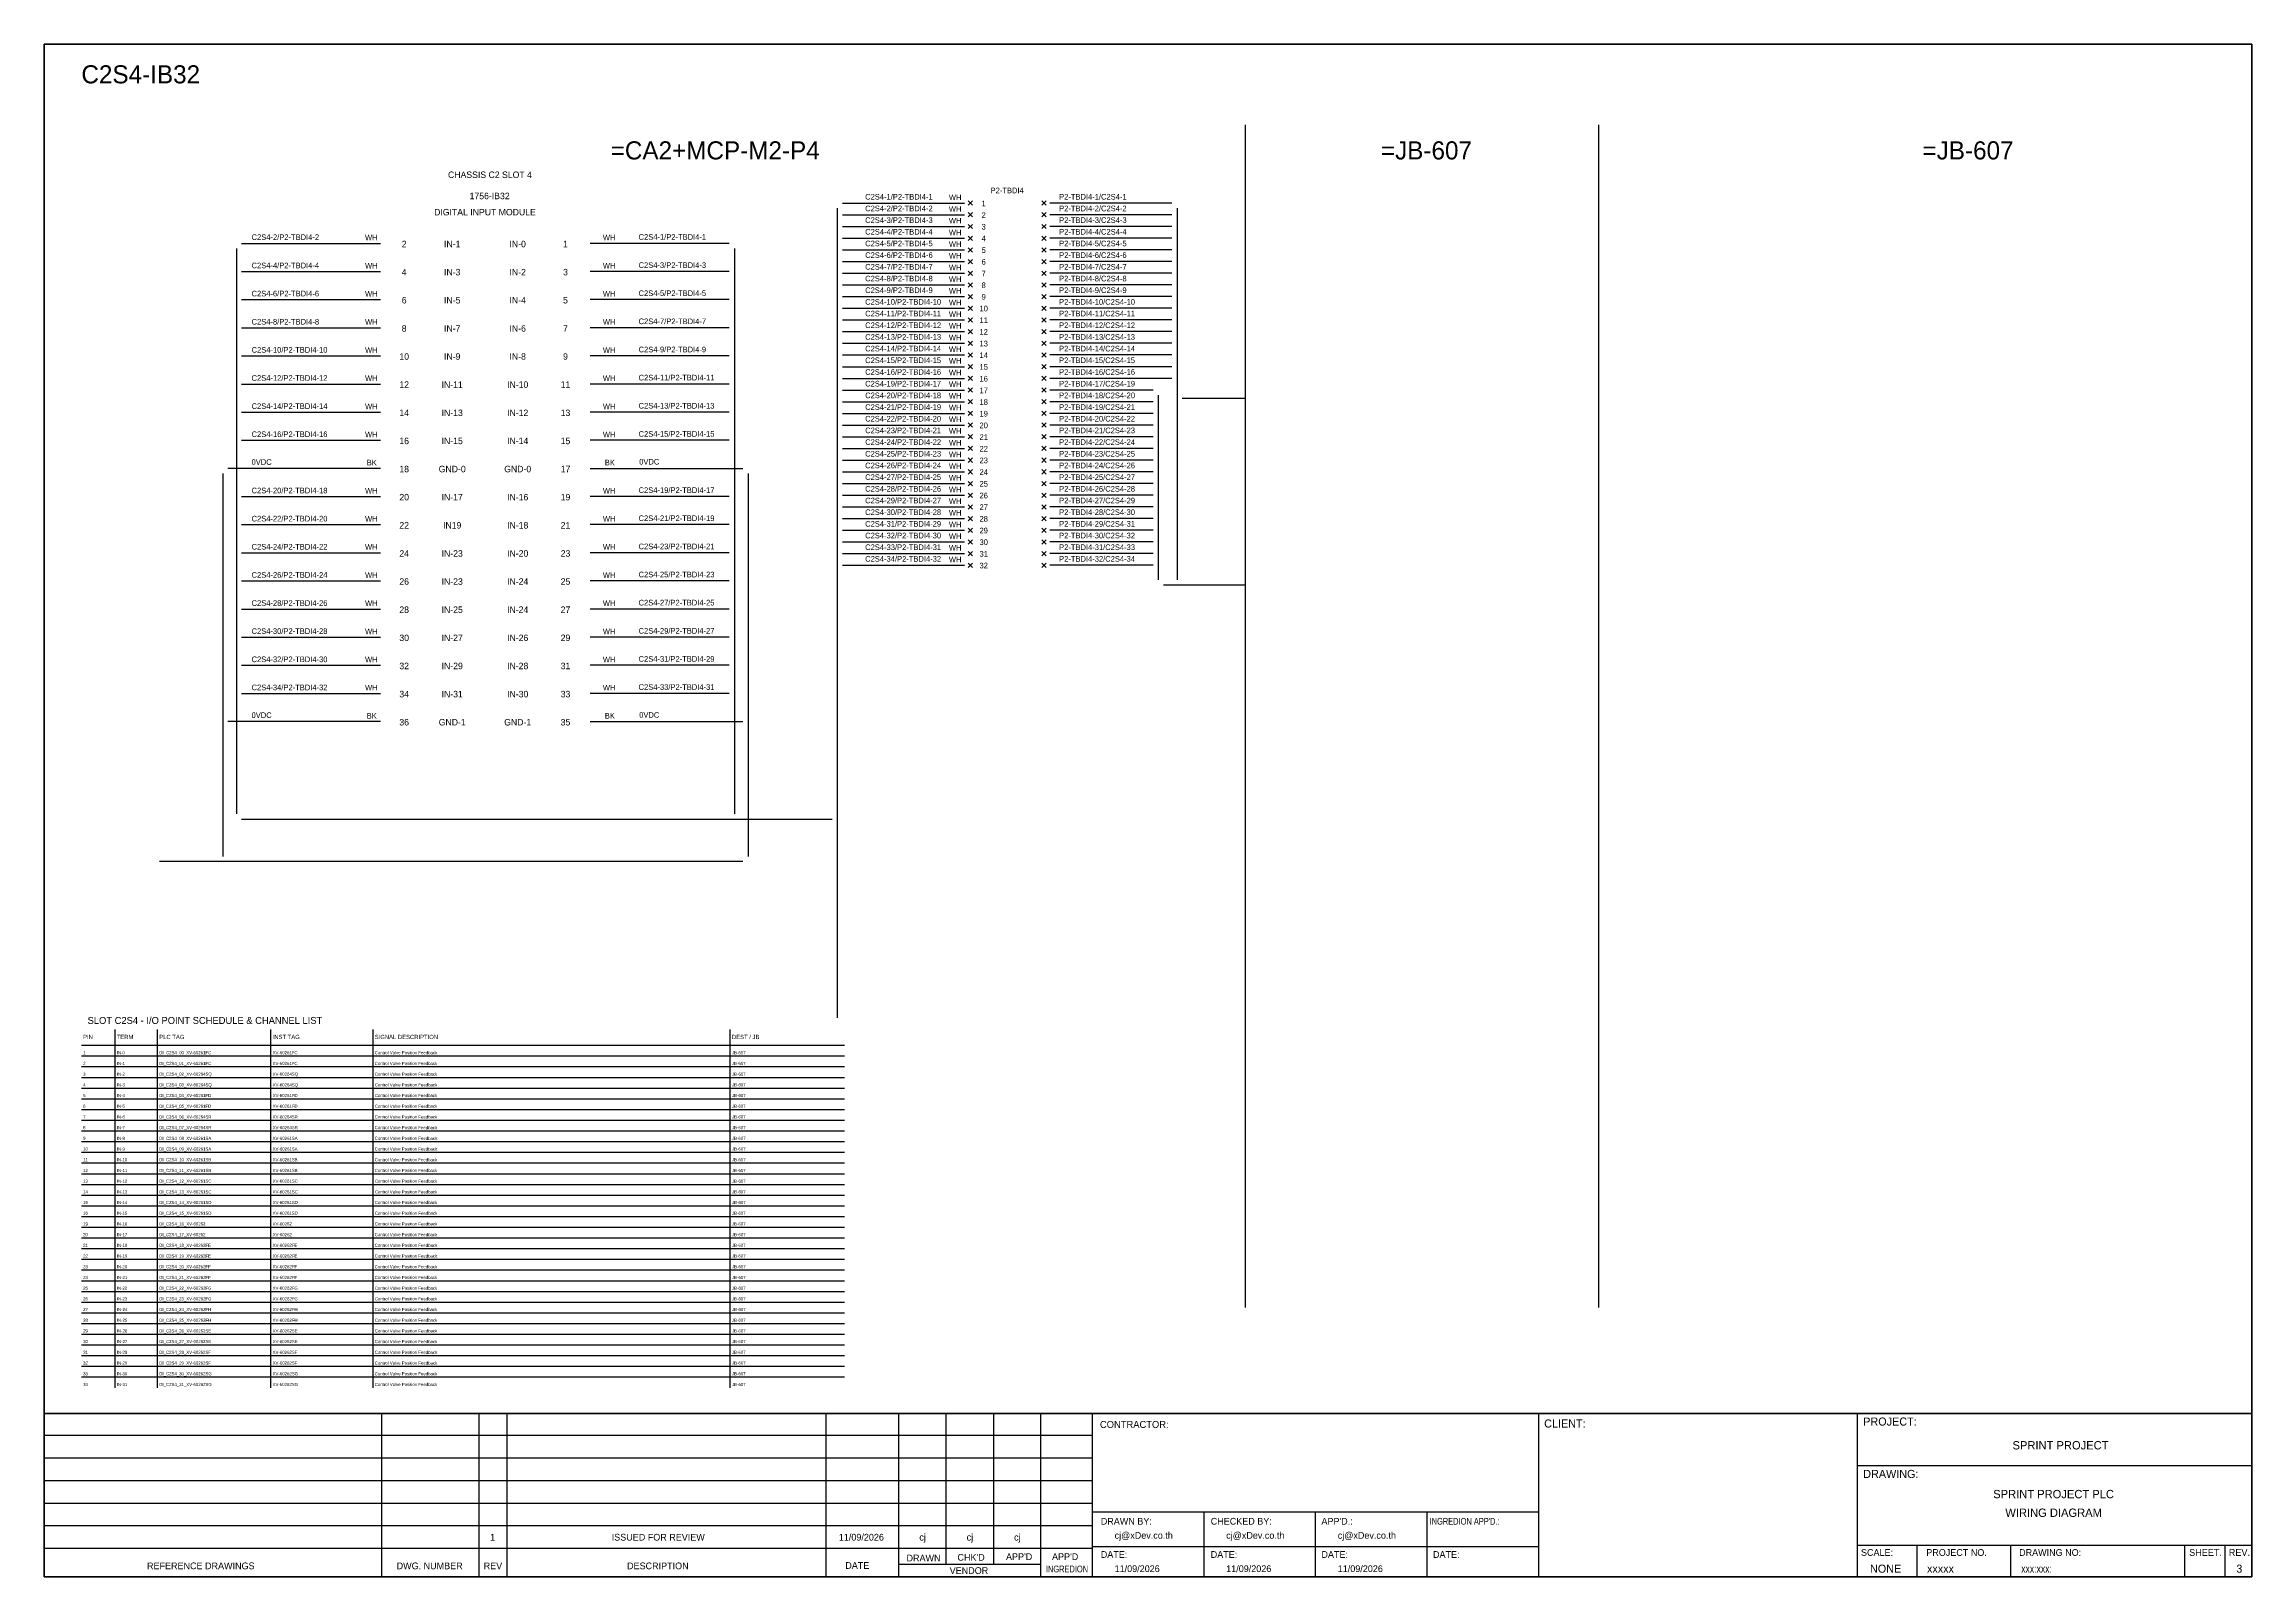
# Model space of a CAD drawing. Header units: metres. Extents: x 0 to 20667, y -39055 to 2704.
# Drawn here: x 0 to 3893, y -12017 to -9313 of the extents above; entities that cross this region are included whole.
import ezdxf
from ezdxf.enums import TextEntityAlignment as Align

# ---------------------------------------------------------------- set-up
doc = ezdxf.new("R2010")
doc.units = ezdxf.units.M

msp = doc.modelspace()

# ---------------------------------------------------------------- linework, layer by layer
at = {"color": 1, "ltscale": 25.4}
for p, q in [((1637.2, -9589.3), (1629.6, -9597)), ((1629.6, -9589.3), (1637.2, -9597)), ((1637.2, -9609.9), (1629.6, -9617.6)), ((1629.6, -9609.9), (1637.2, -9617.6)), ((1759.3, -9589.3), (1767, -9597)), ((1767, -9589.3), (1759.3, -9597)), ((1759.3, -9609.9), (1767, -9617.6)), ((1767, -9609.9), (1759.3, -9617.6)), ((1637.2, -9630.6), (1629.6, -9638.2)), ((1629.6, -9630.6), (1637.2, -9638.2)), ((1637.2, -9651.2), (1629.6, -9658.8)), ((1629.6, -9651.2), (1637.2, -9658.8)), ((1759.3, -9630.6), (1767, -9638.2)), ((1767, -9630.6), (1759.3, -9638.2)), ((1759.3, -9651.2), (1767, -9658.8)), ((1767, -9651.2), (1759.3, -9658.8)), ((1637.2, -9671.8), (1629.6, -9679.4)), ((1629.6, -9671.8), (1637.2, -9679.4)), ((1637.2, -9692.4), (1629.6, -9700.1)), ((1629.6, -9692.4), (1637.2, -9700.1)), ((1759.3, -9671.8), (1767, -9679.4)), ((1767, -9671.8), (1759.3, -9679.4)), ((1759.3, -9692.4), (1767, -9700.1)), ((1767, -9692.4), (1759.3, -9700.1)), ((1637.2, -9713), (1629.6, -9720.7)), ((1629.6, -9713), (1637.2, -9720.7)), ((1759.3, -9713), (1767, -9720.7)), ((1767, -9713), (1759.3, -9720.7)), ((1637.2, -9733.6), (1629.6, -9741.3)), ((1629.6, -9733.6), (1637.2, -9741.3)), ((1637.2, -9754.2), (1629.6, -9761.9)), ((1629.6, -9754.2), (1637.2, -9761.9)), ((1759.3, -9733.6), (1767, -9741.3)), ((1767, -9733.6), (1759.3, -9741.3)), ((1759.3, -9754.2), (1767, -9761.9)), ((1767, -9754.2), (1759.3, -9761.9)), ((1637.2, -9774.8), (1629.6, -9782.5)), ((1629.6, -9774.8), (1637.2, -9782.5)), ((1637.2, -9795.4), (1629.6, -9803.1)), ((1629.6, -9795.4), (1637.2, -9803.1)), ((1759.3, -9774.8), (1767, -9782.5)), ((1767, -9774.8), (1759.3, -9782.5)), ((1759.3, -9795.4), (1767, -9803.1)), ((1767, -9795.4), (1759.3, -9803.1)), ((1637.2, -9816.1), (1629.6, -9823.7)), ((1629.6, -9816.1), (1637.2, -9823.7)), ((1637.2, -9836.7), (1629.6, -9844.3)), ((1629.6, -9836.7), (1637.2, -9844.3)), ((1759.3, -9816.1), (1767, -9823.7)), ((1767, -9816.1), (1759.3, -9823.7)), ((1759.3, -9836.7), (1767, -9844.3)), ((1767, -9836.7), (1759.3, -9844.3)), ((1637.2, -9857.3), (1629.6, -9865)), ((1629.6, -9857.3), (1637.2, -9865)), ((1637.2, -9877.9), (1629.6, -9885.6)), ((1629.6, -9877.9), (1637.2, -9885.6)), ((1759.3, -9857.3), (1767, -9865)), ((1767, -9857.3), (1759.3, -9865)), ((1759.3, -9877.9), (1767, -9885.6)), ((1767, -9877.9), (1759.3, -9885.6)), ((1637.2, -9898.5), (1629.6, -9906.2)), ((1629.6, -9898.5), (1637.2, -9906.2)), ((1637.2, -9919.1), (1629.6, -9926.8)), ((1629.6, -9919.1), (1637.2, -9926.8)), ((1759.3, -9898.5), (1767, -9906.2)), ((1767, -9898.5), (1759.3, -9906.2)), ((1759.3, -9919.1), (1767, -9926.8)), ((1767, -9919.1), (1759.3, -9926.8)), ((1637.2, -9939.7), (1629.6, -9947.4)), ((1629.6, -9939.7), (1637.2, -9947.4)), ((1637.2, -9960.3), (1629.6, -9968)), ((1629.6, -9960.3), (1637.2, -9968)), ((1759.3, -9939.7), (1767, -9947.4)), ((1767, -9939.7), (1759.3, -9947.4)), ((1759.3, -9960.3), (1767, -9968)), ((1767, -9960.3), (1759.3, -9968)), ((1637.2, -9981), (1629.6, -9988.6)), ((1629.6, -9981), (1637.2, -9988.6)), ((1637.2, -10001.6), (1629.6, -10009.2)), ((1629.6, -10001.6), (1637.2, -10009.2)), ((1759.3, -9981), (1767, -9988.6)), ((1767, -9981), (1759.3, -9988.6)), ((1759.3, -10001.6), (1767, -10009.2)), ((1767, -10001.6), (1759.3, -10009.2)), ((1637.2, -10022.2), (1629.6, -10029.8)), ((1629.6, -10022.2), (1637.2, -10029.8)), ((1637.2, -10042.8), (1629.6, -10050.5)), ((1629.6, -10042.8), (1637.2, -10050.5)), ((1759.3, -10022.2), (1767, -10029.8)), ((1767, -10022.2), (1759.3, -10029.8)), ((1759.3, -10042.8), (1767, -10050.5)), ((1767, -10042.8), (1759.3, -10050.5)), ((1637.2, -10063.4), (1629.6, -10071.1)), ((1629.6, -10063.4), (1637.2, -10071.1)), ((1759.3, -10063.4), (1767, -10071.1)), ((1767, -10063.4), (1759.3, -10071.1)), ((1637.2, -10084), (1629.6, -10091.7)), ((1629.6, -10084), (1637.2, -10091.7)), ((1637.2, -10104.6), (1629.6, -10112.3)), ((1629.6, -10104.6), (1637.2, -10112.3)), ((1759.3, -10084), (1767, -10091.7)), ((1767, -10084), (1759.3, -10091.7)), ((1759.3, -10104.6), (1767, -10112.3)), ((1767, -10104.6), (1759.3, -10112.3)), ((1637.2, -10125.2), (1629.6, -10132.9)), ((1629.6, -10125.2), (1637.2, -10132.9)), ((1637.2, -10145.8), (1629.6, -10153.5)), ((1629.6, -10145.8), (1637.2, -10153.5)), ((1759.3, -10125.2), (1767, -10132.9)), ((1767, -10125.2), (1759.3, -10132.9)), ((1759.3, -10145.8), (1767, -10153.5)), ((1767, -10145.8), (1759.3, -10153.5)), ((1637.2, -10166.5), (1629.6, -10174.1)), ((1629.6, -10166.5), (1637.2, -10174.1)), ((1637.2, -10187.1), (1629.6, -10194.7)), ((1629.6, -10187.1), (1637.2, -10194.7)), ((1759.3, -10166.5), (1767, -10174.1)), ((1767, -10166.5), (1759.3, -10174.1)), ((1759.3, -10187.1), (1767, -10194.7)), ((1767, -10187.1), (1759.3, -10194.7)), ((1637.2, -10207.7), (1629.6, -10215.4)), ((1629.6, -10207.7), (1637.2, -10215.4)), ((1637.2, -10228.3), (1629.6, -10236)), ((1629.6, -10228.3), (1637.2, -10236)), ((1759.3, -10207.7), (1767, -10215.4)), ((1767, -10207.7), (1759.3, -10215.4)), ((1759.3, -10228.3), (1767, -10236)), ((1767, -10228.3), (1759.3, -10236))]:
    msp.add_line(p, q, dxfattribs=at)
at = {"color": 7}
for p, q in [((125, -11683.1), (125, -11051)), ((200, -11683.1), (200, -11051)), ((400, -11683.1), (400, -11051)), ((580, -11683.1), (580, -11051)), ((1210, -11683.1), (1210, -11051)), ((65.7, -11079), (1411.5, -11079))]:
    msp.add_line(p, q, dxfattribs=at)
at = {"color": 8}
for p, q in [((65.7, -11097.8), (1411.5, -11097.8)), ((65.7, -11116.7), (1411.5, -11116.7)), ((65.7, -11135.6), (1411.5, -11135.6)), ((65.7, -11154.5), (1411.5, -11154.5)), ((65.7, -11173.3), (1411.5, -11173.3)), ((65.7, -11192.2), (1411.5, -11192.2)), ((65.7, -11211.1), (1411.5, -11211.1)), ((65.7, -11230), (1411.5, -11230)), ((65.7, -11248.9), (1411.5, -11248.9)), ((65.7, -11267.7), (1411.5, -11267.7)), ((65.7, -11286.6), (1411.5, -11286.6)), ((65.7, -11305.5), (1411.5, -11305.5)), ((65.7, -11324.4), (1411.5, -11324.4)), ((65.7, -11343.3), (1411.5, -11343.3)), ((65.7, -11362.1), (1411.5, -11362.1)), ((65.7, -11381), (1411.5, -11381)), ((65.7, -11399.9), (1411.5, -11399.9)), ((65.7, -11418.8), (1411.5, -11418.8)), ((65.7, -11437.6), (1411.5, -11437.6)), ((65.7, -11456.5), (1411.5, -11456.5)), ((65.7, -11475.4), (1411.5, -11475.4)), ((65.7, -11494.3), (1411.5, -11494.3)), ((65.7, -11513.2), (1411.5, -11513.2)), ((65.7, -11532), (1411.5, -11532)), ((65.7, -11550.9), (1411.5, -11550.9)), ((65.7, -11569.8), (1411.5, -11569.8)), ((65.7, -11588.7), (1411.5, -11588.7)), ((65.7, -11607.5), (1411.5, -11607.5)), ((65.7, -11626.4), (1411.5, -11626.4)), ((65.7, -11645.3), (1411.5, -11645.3)), ((65.7, -11664.2), (1411.5, -11664.2))]:
    msp.add_line(p, q, dxfattribs=at)
at = {"color": 4}
for p, q in [((3302.3, -11960.8), (3302.3, -12016.9)), ((3467.6, -11960.8), (3467.6, -12016.9))]:
    msp.add_line(p, q, dxfattribs=at)
at = {"color": 4, "ltscale": 0.5}
for p, q in [((3774.7, -11960.8), (3774.7, -12016.9)), ((3774.7, -11960.8), (3774.7, -12016.9)), ((3845.9, -11960.8), (3845.9, -12016.9)), ((3845.9, -11960.8), (3845.9, -12016.9))]:
    msp.add_line(p, q, dxfattribs=at)
at = {"layer": 'GT_1', "color": 4}
for p, q in [((595.4, -12016.9), (595.4, -11728.7)), ((767.3, -12016.9), (767.3, -11728.7)), ((816.4, -12016.9), (816.4, -11728.7)), ((1379.1, -12016.9), (1379.1, -11728.7)), ((1507.4, -12016.9), (1507.4, -11728.7)), ((1591, -11995.1), (1591, -11728.7)), ((1674.5, -11995), (1674.5, -11728.7)), ((1757.8, -12016.9), (1757.8, -11728.7)), ((1848.8, -12016.9), (1848.8, -11728.7)), ((2635.8, -12016.9), (2635.8, -11728.7)), ((3198.1, -12016.9), (3198.1, -11728.7)), ((3198.1, -12016.9), (3198.1, -11728.7)), ((3198.1, -12016.9), (3198.1, -11728.7)), ((1848.8, -11767.5), (0, -11767.5)), ((1848.8, -11807.3), (0, -11807.3)), ((1848.8, -11847.3), (0, -11847.3)), ((1848.8, -11887.2), (0, -11887.2)), ((2635.8, -11902.5), (1848.8, -11902.5)), ((2045.6, -12016.9), (2045.6, -11902.5)), ((2242.3, -12016.9), (2242.3, -11902.5)), ((2439.1, -12016.9), (2439.1, -11902.5)), ((1848.8, -11927.1), (0, -11927.1)), ((1848.7, -11967), (0, -11967)), ((2635.8, -11964), (1848.8, -11964)), ((3198.1, -11960.8), (3893.3, -11960.8)), ((1757.8, -11995.1), (1507.4, -11995.1))]:
    msp.add_line(p, q, dxfattribs=at)
at = {"layer": 'HELPPOINT', "color": 4, "lineweight": 35}
for p, q in [((0, -12016.9), (0, -9312.6)), ((0, -9312.6), (3893.3, -9312.6)), ((0, -12016.9), (0, -9312.6)), ((0, -9312.6), (3893.3, -9312.6)), ((3893.3, -9312.6), (3893.3, -12016.9)), ((3893.3, -9312.6), (3893.3, -12016.9)), ((3893.3, -12016.9), (0, -12016.9)), ((3893.3, -12016.9), (0, -12016.9))]:
    msp.add_line(p, q, dxfattribs=at)
at = {"layer": 'HELPPOINT', "color": 4}
for p, q in [((3198.1, -11820.3), (3893.3, -11820.3)), ((3198.1, -11820.3), (3893.3, -11820.3)), ((3198.1, -11960.8), (3893.3, -11960.8))]:
    msp.add_line(p, q, dxfattribs=at)
at = {"layer": 'IE-WIRE', "color": 4, "ltscale": 25.4}
for p, q in [((1398.6, -9602.3), (1398.6, -11030.7)), ((1407.7, -9593.2), (1623.1, -9593.2)), ((1407.7, -9613.8), (1623.1, -9613.8)), ((1988.8, -9593.2), (1773.4, -9593.2)), ((1988.8, -9613.8), (1773.4, -9613.8)), ((1997.9, -9602.3), (1997.9, -10257.9)), ((1407.7, -9634.4), (1623.1, -9634.4)), ((1407.7, -9655), (1623.1, -9655)), ((1988.8, -9634.4), (1773.4, -9634.4)), ((1988.8, -9655), (1773.4, -9655)), ((339, -9673.3), (339, -10670.7)), ((348.1, -9664.1), (593.4, -9664.1)), ((1208.1, -9664.1), (962.9, -9664.1)), ((1217.3, -9673.3), (1217.3, -10670.7)), ((1407.7, -9675.6), (1623.1, -9675.6)), ((1988.8, -9675.6), (1773.4, -9675.6)), ((348.1, -9713.7), (593.4, -9713.7)), ((1208.1, -9713.7), (962.9, -9713.7)), ((1407.7, -9696.2), (1623.1, -9696.2)), ((1407.7, -9716.8), (1623.1, -9716.8)), ((1988.8, -9696.2), (1773.4, -9696.2)), ((1988.8, -9716.8), (1773.4, -9716.8)), ((348.1, -9763.4), (593.4, -9763.4)), ((1208.1, -9763.4), (962.9, -9763.4)), ((1407.7, -9737.4), (1623.1, -9737.4)), ((1407.7, -9758.1), (1623.1, -9758.1)), ((1988.8, -9737.4), (1773.4, -9737.4)), ((1988.8, -9758.1), (1773.4, -9758.1)), ((1407.7, -9778.7), (1623.1, -9778.7)), ((1407.7, -9799.3), (1623.1, -9799.3)), ((1988.8, -9778.7), (1773.4, -9778.7)), ((1988.8, -9799.3), (1773.4, -9799.3)), ((348.1, -9813), (593.4, -9813)), ((1208.1, -9813), (962.9, -9813)), ((1407.7, -9819.9), (1623.1, -9819.9)), ((1407.7, -9840.5), (1623.1, -9840.5)), ((1988.8, -9819.9), (1773.4, -9819.9)), ((1988.8, -9840.5), (1773.4, -9840.5)), ((348.1, -9862.6), (593.4, -9862.6)), ((1208.1, -9862.6), (962.9, -9862.6)), ((1407.7, -9861.1), (1623.1, -9861.1)), ((1407.7, -9881.7), (1623.1, -9881.7)), ((1988.8, -9861.1), (1773.4, -9861.1)), ((1988.8, -9881.7), (1773.4, -9881.7)), ((348.1, -9912.3), (593.4, -9912.3)), ((1208.1, -9912.3), (962.9, -9912.3)), ((1407.7, -9902.3), (1623.1, -9902.3)), ((1407.7, -9923), (1623.1, -9923)), ((1988.8, -9902.3), (1773.4, -9902.3)), ((1955.7, -9923), (1773.4, -9923)), ((348.1, -9961.9), (593.4, -9961.9)), ((1208.1, -9961.9), (962.9, -9961.9)), ((1407.7, -9943.6), (1623.1, -9943.6)), ((1407.7, -9964.2), (1623.1, -9964.2)), ((1955.7, -9943.6), (1773.4, -9943.6)), ((1955.7, -9964.2), (1773.4, -9964.2)), ((1964.8, -9932.1), (1964.8, -10257.8)), ((1407.7, -9984.8), (1623.1, -9984.8)), ((1407.7, -10005.4), (1623.1, -10005.4)), ((1955.7, -9984.8), (1773.4, -9984.8)), ((1955.7, -10005.4), (1773.4, -10005.4)), ((348.1, -10011.5), (593.4, -10011.5)), ((1208.1, -10011.5), (962.9, -10011.5)), ((1407.7, -10026), (1623.1, -10026)), ((1955.7, -10026), (1773.4, -10026)), ((1407.7, -10046.6), (1623.1, -10046.6)), ((1407.7, -10067.2), (1623.1, -10067.2)), ((1955.7, -10046.6), (1773.4, -10046.6)), ((1955.7, -10067.2), (1773.4, -10067.2)), ((348.1, -10110.8), (593.4, -10110.8)), ((1208.1, -10110.8), (962.9, -10110.8)), ((1407.7, -10087.8), (1623.1, -10087.8)), ((1407.7, -10108.5), (1623.1, -10108.5)), ((1955.7, -10087.8), (1773.4, -10087.8)), ((1955.7, -10108.5), (1773.4, -10108.5)), ((348.1, -10160.4), (593.4, -10160.4)), ((1208.1, -10160.4), (962.9, -10160.4)), ((1407.7, -10129.1), (1623.1, -10129.1)), ((1407.7, -10149.7), (1623.1, -10149.7)), ((1955.7, -10129.1), (1773.4, -10129.1)), ((1955.7, -10149.7), (1773.4, -10149.7)), ((1407.7, -10170.3), (1623.1, -10170.3)), ((1407.7, -10190.9), (1623.1, -10190.9)), ((1955.7, -10170.3), (1773.4, -10170.3)), ((1955.7, -10190.9), (1773.4, -10190.9)), ((348.1, -10210.1), (593.4, -10210.1)), ((1208.1, -10210.1), (962.9, -10210.1)), ((1407.7, -10211.5), (1623.1, -10211.5)), ((1407.7, -10232.1), (1623.1, -10232.1)), ((1955.7, -10211.5), (1773.4, -10211.5)), ((1955.7, -10232.1), (1773.4, -10232.1)), ((348.1, -10259.7), (593.4, -10259.7)), ((1208.1, -10259.7), (962.9, -10259.7)), ((348.1, -10309.3), (593.4, -10309.3)), ((1208.1, -10309.3), (962.9, -10309.3)), ((348.1, -10359), (593.4, -10359)), ((1208.1, -10359), (962.9, -10359)), ((348.1, -10408.6), (593.4, -10408.6)), ((1208.1, -10408.6), (962.9, -10408.6)), ((348.1, -10458.2), (593.4, -10458.2)), ((1208.1, -10458.2), (962.9, -10458.2))]:
    msp.add_line(p, q, dxfattribs=at)
at = {"layer": 'IE-WIRE', "color": 4}
for p, q in [((2006.9, -9937), (2118.2, -9937)), ((1973.8, -10266.8), (2118.2, -10266.8)), ((348.1, -10679.8), (1389.4, -10679.8))]:
    msp.add_line(p, q, dxfattribs=at)
at = {"layer": 'IE-WIRE', "color": 7, "ltscale": 25.4}
for p, q in [((314.9, -10070.3), (314.9, -10745.9)), ((593.4, -10061.2), (324, -10061.2)), ((962.9, -10061.2), (1232.3, -10061.2)), ((1241.4, -10070.3), (1241.4, -10745.9)), ((593.4, -10507.9), (324, -10507.9)), ((962.9, -10507.9), (1232.3, -10507.9)), ((1232.4, -10754.9), (203.4, -10754.9))]:
    msp.add_line(p, q, dxfattribs=at)
at = {"layer": 'MEMBER', "color": 4, "lineweight": 35}
msp.add_line((0, -11728.7), (3893.3, -11728.7), dxfattribs=at)
msp.add_line((0, -11728.7), (3893.3, -11728.7), dxfattribs=at)
at = {"layer": 'MEMBER', "color": 4}
for p, q in [((3198.1, -11820.3), (3893.3, -11820.3)), ((3198.1, -11820.3), (3893.3, -11820.3)), ((3198.1, -11960.8), (3893.3, -11960.8)), ((3198.1, -11960.8), (3893.3, -11960.8))]:
    msp.add_line(p, q, dxfattribs=at)
at = {"layer": 'x01001-FrameArea'}
for p, q in [((2118.2, -9455.3), (2118.2, -11541.8)), ((2741.3, -9455.3), (2741.3, -11541.8))]:
    msp.add_line(p, q, dxfattribs=at)

# ---------------------------------------------------------------- texts
at = {"color": 2}
msp.add_text('C2S4-IB32', height=32, dxfattribs=at).set_placement((65.7, -9381.9))
for s, height, p in [('=CA2+MCP-M2-P4', 32, (1183.4, -9500.1)), ('=JB-607', 32, (2437.7, -9500.1)), ('=JB-607', 32, (3392.8, -9500.1)), ('CHASSIS C2 SLOT 4', 11.441, (786.2, -9543.1)), ('1756-IB32', 11.44, (785.6, -9580.5)), ('DIGITAL INPUT MODULE', 11.441, (777.4, -9609.1)), ('2', 11.4, (634.9, -9665.3)), ('IN-1', 11.44, (719.6, -9665.3)), ('IN-0', 11.44, (835.1, -9665.3)), ('1', 11.4, (919.4, -9665.3)), ('4', 11.4, (634.9, -9714.9)), ('IN-3', 11.44, (719.6, -9714.9)), ('IN-2', 11.44, (835.1, -9714.9)), ('3', 11.4, (919.4, -9714.9)), ('6', 11.4, (634.9, -9764.5)), ('IN-5', 11.44, (719.6, -9764.5)), ('IN-4', 11.44, (835.1, -9764.5)), ('5', 11.4, (919.4, -9764.5)), ('8', 11.4, (634.9, -9814.2)), ('IN-7', 11.44, (719.6, -9814.2)), ('IN-6', 11.44, (835.1, -9814.2)), ('7', 11.4, (919.4, -9814.2)), ('10', 11.44, (634.9, -9863.8)), ('IN-9', 11.44, (719.6, -9863.8)), ('IN-8', 11.44, (835.1, -9863.8)), ('9', 11.4, (919.4, -9863.8)), ('12', 11.44, (634.9, -9913.4)), ('IN-11', 11.44, (719.6, -9913.4)), ('IN-10', 11.44, (835.1, -9913.4)), ('11', 11.44, (919.4, -9913.4)), ('14', 11.44, (634.9, -9963.1)), ('IN-13', 11.44, (719.6, -9963.1)), ('IN-12', 11.44, (835.1, -9963.1)), ('13', 11.44, (919.4, -9963.1)), ('16', 11.44, (634.9, -10012.7)), ('IN-15', 11.44, (719.6, -10012.7)), ('IN-14', 11.44, (835.1, -10012.7)), ('15', 11.44, (919.4, -10012.7)), ('18', 11.44, (634.9, -10062.3)), ('GND-0', 11.44, (719.6, -10062.3)), ('GND-0', 11.44, (835.1, -10062.3)), ('17', 11.44, (919.4, -10062.3)), ('20', 11.44, (634.9, -10111.9)), ('IN-17', 11.44, (719.6, -10111.9)), ('IN-16', 11.44, (835.1, -10111.9)), ('19', 11.44, (919.4, -10111.9)), ('22', 11.44, (634.9, -10161.6)), ('IN19', 11.44, (719.6, -10161.6)), ('IN-18', 11.44, (835.1, -10161.6)), ('21', 11.44, (919.4, -10161.6)), ('24', 11.44, (634.9, -10211.2)), ('IN-23', 11.44, (719.6, -10211.2)), ('IN-20', 11.44, (835.1, -10211.2)), ('23', 11.44, (919.4, -10211.2)), ('26', 11.44, (634.9, -10260.8)), ('IN-23', 11.44, (719.6, -10260.8)), ('IN-24', 11.44, (835.1, -10260.8)), ('25', 11.44, (919.4, -10260.8)), ('28', 11.44, (634.9, -10310.5)), ('IN-25', 11.44, (719.6, -10310.5)), ('IN-24', 11.44, (835.1, -10310.5)), ('27', 11.44, (919.4, -10310.5)), ('30', 11.44, (634.9, -10360.1)), ('IN-27', 11.44, (719.6, -10360.1)), ('IN-26', 11.44, (835.1, -10360.1)), ('29', 11.44, (919.4, -10360.1)), ('32', 11.44, (634.9, -10409.7)), ('IN-29', 11.44, (719.6, -10409.7)), ('IN-28', 11.44, (835.1, -10409.7)), ('31', 11.44, (919.4, -10409.7)), ('34', 11.44, (634.9, -10459.4)), ('IN-31', 11.44, (719.6, -10459.4)), ('IN-30', 11.44, (835.1, -10459.4)), ('33', 11.44, (919.4, -10459.4)), ('36', 11.44, (634.9, -10509)), ('GND-1', 11.44, (719.6, -10509)), ('GND-1', 11.44, (835.1, -10509)), ('35', 11.44, (919.4, -10509))]:
    msp.add_text(s, height=height, dxfattribs=at).set_placement(p, align=Align.MIDDLE_CENTER)
at = {"color": 4}
for s, height, p in [('C2S4-1/P2-TBDI4-1', 9.949, (1447.9, -9586.9)), ('P2-TBDI4-1/C2S4-1', 9.949, (1789.9, -9586.9)), ('C2S4-2/P2-TBDI4-2', 9.949, (1447.9, -9607.5)), ('WH', 9.95, (1595.5, -9587.9)), ('WH', 9.95, (1595.5, -9608.5)), ('P2-TBDI4-2/C2S4-2', 9.949, (1789.9, -9607.5)), ('C2S4-2/P2-TBDI4-2', 9.949, (365.8, -9658.2)), ('WH', 9.95, (565.9, -9658.9)), ('WH', 9.95, (985.3, -9658.9)), ('C2S4-1/P2-TBDI4-1', 9.949, (1048.3, -9657.8)), ('C2S4-3/P2-TBDI4-3', 9.949, (1447.9, -9628.1)), ('C2S4-4/P2-TBDI4-4', 9.949, (1447.9, -9648.7)), ('WH', 9.95, (1595.5, -9629.1)), ('WH', 9.95, (1595.5, -9649.7)), ('P2-TBDI4-3/C2S4-3', 9.949, (1789.9, -9628.1)), ('P2-TBDI4-4/C2S4-4', 9.949, (1789.9, -9648.7)), ('C2S4-5/P2-TBDI4-5', 9.949, (1447.9, -9669.3)), ('C2S4-6/P2-TBDI4-6', 9.949, (1447.9, -9689.9)), ('WH', 9.95, (1595.5, -9670.4)), ('WH', 9.95, (1595.5, -9691)), ('P2-TBDI4-5/C2S4-5', 9.949, (1789.9, -9669.3)), ('P2-TBDI4-6/C2S4-6', 9.949, (1789.9, -9689.9)), ('C2S4-4/P2-TBDI4-4', 9.949, (365.8, -9708.1)), ('WH', 9.95, (565.9, -9708.5)), ('WH', 9.95, (985.3, -9708.5)), ('C2S4-3/P2-TBDI4-3', 9.949, (1048.3, -9707.5)), ('C2S4-7/P2-TBDI4-7', 9.949, (1447.9, -9710.5)), ('C2S4-8/P2-TBDI4-8', 9.949, (1447.9, -9731.2)), ('WH', 9.95, (1595.5, -9711.6)), ('WH', 9.95, (1595.5, -9732.2)), ('P2-TBDI4-7/C2S4-7', 9.949, (1789.9, -9710.5)), ('P2-TBDI4-8/C2S4-8', 9.949, (1789.9, -9731.2)), ('C2S4-6/P2-TBDI4-6', 9.949, (365.8, -9757.7)), ('WH', 9.95, (565.9, -9758.1)), ('WH', 9.95, (985.3, -9758.1)), ('C2S4-5/P2-TBDI4-5', 9.949, (1048.3, -9757.1)), ('C2S4-9/P2-TBDI4-9', 9.949, (1447.9, -9751.8)), ('C2S4-10/P2-TBDI4-10', 9.949, (1447.9, -9772.4)), ('WH', 9.95, (1595.5, -9752.8)), ('WH', 9.95, (1595.5, -9773.4)), ('P2-TBDI4-9/C2S4-9', 9.949, (1789.9, -9751.8)), ('P2-TBDI4-10/C2S4-10', 9.949, (1789.9, -9772.4)), ('C2S4-8/P2-TBDI4-8', 9.949, (365.8, -9807.4)), ('WH', 9.95, (565.9, -9807.8)), ('WH', 9.95, (985.3, -9807.8)), ('C2S4-7/P2-TBDI4-7', 9.949, (1048.3, -9806.7)), ('C2S4-11/P2-TBDI4-11', 9.949, (1447.9, -9793)), ('C2S4-12/P2-TBDI4-12', 9.949, (1447.9, -9813.6)), ('WH', 9.95, (1595.5, -9794)), ('WH', 9.95, (1595.5, -9814.6)), ('P2-TBDI4-11/C2S4-11', 9.949, (1789.9, -9793)), ('P2-TBDI4-12/C2S4-12', 9.949, (1789.9, -9813.6)), ('C2S4-10/P2-TBDI4-10', 9.949, (365.8, -9857)), ('WH', 9.95, (565.9, -9857.4)), ('WH', 9.95, (985.3, -9857.4)), ('C2S4-9/P2-TBDI4-9', 9.949, (1048.3, -9856.4)), ('C2S4-13/P2-TBDI4-13', 9.949, (1447.9, -9834.2)), ('C2S4-14/P2-TBDI4-14', 9.949, (1447.9, -9854.8)), ('WH', 9.95, (1595.5, -9835.3)), ('WH', 9.95, (1595.5, -9855.9)), ('P2-TBDI4-13/C2S4-13', 9.949, (1789.9, -9834.2)), ('P2-TBDI4-14/C2S4-14', 9.949, (1789.9, -9854.8)), ('C2S4-15/P2-TBDI4-15', 9.949, (1447.9, -9875.4)), ('C2S4-16/P2-TBDI4-16', 9.949, (1447.9, -9896.1)), ('WH', 9.95, (1595.5, -9876.5)), ('WH', 9.95, (1595.5, -9897.1)), ('P2-TBDI4-15/C2S4-15', 9.949, (1789.9, -9875.4)), ('P2-TBDI4-16/C2S4-16', 9.949, (1789.9, -9896.1)), ('C2S4-12/P2-TBDI4-12', 9.949, (365.8, -9906.6)), ('WH', 9.95, (565.9, -9907)), ('WH', 9.95, (985.3, -9907)), ('C2S4-11/P2-TBDI4-11', 9.949, (1048.3, -9906)), ('C2S4-19/P2-TBDI4-17', 9.949, (1447.9, -9916.7)), ('C2S4-20/P2-TBDI4-18', 9.949, (1447.9, -9937.3)), ('WH', 9.95, (1595.5, -9917.7)), ('P2-TBDI4-17/C2S4-19', 9.949, (1789.9, -9916.7)), ('P2-TBDI4-18/C2S4-20', 9.949, (1789.9, -9937.3)), ('C2S4-14/P2-TBDI4-14', 9.949, (365.8, -9956.3)), ('WH', 9.95, (565.9, -9956.7)), ('WH', 9.95, (985.3, -9956.7)), ('C2S4-13/P2-TBDI4-13', 9.949, (1048.3, -9955.6)), ('C2S4-21/P2-TBDI4-19', 9.949, (1447.9, -9957.9)), ('WH', 9.95, (1595.5, -9938.3)), ('WH', 9.95, (1595.5, -9958.9)), ('P2-TBDI4-19/C2S4-21', 9.949, (1789.9, -9957.9)), ('C2S4-16/P2-TBDI4-16', 9.949, (365.8, -10005.9)), ('WH', 9.95, (565.9, -10006.3)), ('WH', 9.95, (985.3, -10006.3)), ('C2S4-15/P2-TBDI4-15', 9.949, (1048.3, -10005.3)), ('C2S4-22/P2-TBDI4-20', 9.949, (1447.9, -9978.5)), ('C2S4-23/P2-TBDI4-21', 9.949, (1447.9, -9999.1)), ('WH', 9.95, (1595.5, -9979.5)), ('WH', 9.95, (1595.5, -10000.1)), ('P2-TBDI4-20/C2S4-22', 9.949, (1789.9, -9978.5)), ('P2-TBDI4-21/C2S4-23', 9.949, (1789.9, -9999.1)), ('C2S4-24/P2-TBDI4-22', 9.949, (1447.9, -10019.7)), ('C2S4-25/P2-TBDI4-23', 9.949, (1447.9, -10040.3)), ('WH', 9.95, (1595.5, -10020.8)), ('WH', 9.95, (1595.5, -10041.4)), ('P2-TBDI4-22/C2S4-24', 9.949, (1789.9, -10019.7)), ('P2-TBDI4-23/C2S4-25', 9.949, (1789.9, -10040.3)), ('C2S4-26/P2-TBDI4-24', 9.949, (1447.9, -10060.9)), ('C2S4-27/P2-TBDI4-25', 9.949, (1447.9, -10081.6)), ('WH', 9.95, (1595.5, -10062)), ('WH', 9.95, (1595.5, -10082.6)), ('P2-TBDI4-24/C2S4-26', 9.949, (1789.9, -10060.9)), ('P2-TBDI4-25/C2S4-27', 9.949, (1789.9, -10081.6)), ('C2S4-20/P2-TBDI4-18', 9.949, (365.8, -10105.2)), ('WH', 9.95, (565.9, -10105.6)), ('WH', 9.95, (985.3, -10105.6)), ('C2S4-19/P2-TBDI4-17', 9.949, (1048.3, -10104.5)), ('C2S4-28/P2-TBDI4-26', 9.949, (1447.9, -10102.2)), ('C2S4-29/P2-TBDI4-27', 9.949, (1447.9, -10122.8)), ('WH', 9.95, (1595.5, -10103.2)), ('WH', 9.95, (1595.5, -10123.8)), ('P2-TBDI4-26/C2S4-28', 9.949, (1789.9, -10102.2)), ('P2-TBDI4-27/C2S4-29', 9.949, (1789.9, -10122.8)), ('C2S4-22/P2-TBDI4-20', 9.949, (365.8, -10154.8)), ('WH', 9.95, (565.9, -10155.2)), ('WH', 9.95, (985.3, -10155.2)), ('C2S4-21/P2-TBDI4-19', 9.949, (1048.3, -10154.1)), ('C2S4-30/P2-TBDI4-28', 9.949, (1447.9, -10143.4)), ('C2S4-31/P2-TBDI4-29', 9.949, (1447.9, -10164)), ('WH', 9.95, (1595.5, -10144.4)), ('WH', 9.95, (1595.5, -10165)), ('P2-TBDI4-28/C2S4-30', 9.949, (1789.9, -10143.4)), ('P2-TBDI4-29/C2S4-31', 9.949, (1789.9, -10164)), ('C2S4-24/P2-TBDI4-22', 9.949, (365.8, -10204.4)), ('WH', 9.95, (565.9, -10204.8)), ('WH', 9.95, (985.3, -10204.8)), ('C2S4-23/P2-TBDI4-21', 9.949, (1048.3, -10203.8)), ('C2S4-32/P2-TBDI4-30', 9.949, (1447.9, -10184.6)), ('C2S4-33/P2-TBDI4-31', 9.949, (1447.9, -10205.2)), ('WH', 9.95, (1595.5, -10185.7)), ('WH', 9.95, (1595.5, -10206.3)), ('P2-TBDI4-30/C2S4-32', 9.949, (1789.9, -10184.6)), ('P2-TBDI4-31/C2S4-33', 9.949, (1789.9, -10205.2)), ('C2S4-34/P2-TBDI4-32', 9.949, (1447.9, -10225.8)), ('WH', 9.95, (1595.5, -10226.9)), ('P2-TBDI4-32/C2S4-34', 9.949, (1789.9, -10225.8)), ('C2S4-26/P2-TBDI4-24', 9.949, (365.8, -10254.1)), ('WH', 9.95, (565.9, -10254.4)), ('WH', 9.95, (985.3, -10254.4)), ('C2S4-25/P2-TBDI4-23', 9.949, (1048.3, -10253.4)), ('C2S4-28/P2-TBDI4-26', 9.949, (365.8, -10303.7)), ('WH', 9.95, (565.9, -10304.1)), ('WH', 9.95, (985.3, -10304.1)), ('C2S4-27/P2-TBDI4-25', 9.949, (1048.3, -10303)), ('C2S4-30/P2-TBDI4-28', 9.949, (365.8, -10353.3)), ('WH', 9.95, (565.9, -10353.7)), ('WH', 9.95, (985.3, -10353.7)), ('C2S4-29/P2-TBDI4-27', 9.949, (1048.3, -10352.7)), ('C2S4-32/P2-TBDI4-30', 9.949, (365.8, -10403)), ('WH', 9.95, (565.9, -10403.3)), ('WH', 9.95, (985.3, -10403.3)), ('C2S4-31/P2-TBDI4-29', 9.949, (1048.3, -10402.3)), ('C2S4-34/P2-TBDI4-32', 9.949, (365.8, -10452.6)), ('WH', 9.95, (565.9, -10453)), ('WH', 9.95, (985.3, -10453)), ('C2S4-33/P2-TBDI4-31', 9.949, (1048.3, -10451.9))]:
    msp.add_text(s, height=height, dxfattribs=at).set_placement(p)
msp.add_text('P2-TBDI4', height=9.95, dxfattribs=at).set_placement((1698.3, -9570.8), align=Align.MIDDLE_CENTER)
at = {"color": 7}
for s, height, p in [('0VDC', 9.95, (1049.4, -10054.4)), ('0VDC', 9.95, (365.8, -10054.9)), ('BK', 9.95, (568.9, -10055.9)), ('BK', 9.95, (988.8, -10055.9)), ('0VDC', 9.95, (365.8, -10501.6)), ('BK', 9.95, (568.9, -10502.6)), ('BK', 9.95, (988.8, -10502.6)), ('0VDC', 9.95, (1049.4, -10501.1)), ('1', 5.5, (68.7, -11094.8)), ('IN-0', 5.5, (128, -11094.8)), ('DI_C2S4_00_XV-60261FC', 5.5, (203, -11094.8)), ('XV-60261FC', 5.5, (403, -11094.8)), ('Control Valve Position Feedback', 5.5, (583, -11094.8)), ('JB-607', 5.5, (1213, -11094.8)), ('3', 5.5, (68.7, -11132.6)), ('2', 5.5, (68.7, -11113.7)), ('IN-1', 5.5, (128, -11113.7)), ('IN-2', 5.5, (128, -11132.6)), ('DI_C2S4_01_XV-60261FC', 5.5, (203, -11113.7)), ('DI_C2S4_02_XV-60264SQ', 5.5, (203, -11132.6)), ('XV-60261FC', 5.5, (403, -11113.7)), ('XV-60264SQ', 5.5, (403, -11132.6)), ('Control Valve Position Feedback', 5.5, (583, -11113.7)), ('Control Valve Position Feedback', 5.5, (583, -11132.6)), ('JB-607', 5.5, (1213, -11113.7)), ('JB-607', 5.5, (1213, -11132.6)), ('4', 5.5, (68.7, -11151.5)), ('5', 5.5, (68.7, -11170.3)), ('IN-3', 5.5, (128, -11151.5)), ('IN-4', 5.5, (128, -11170.3)), ('DI_C2S4_03_XV-60264SQ', 5.5, (203, -11151.5)), ('DI_C2S4_04_XV-60261FD', 5.5, (203, -11170.3)), ('XV-60264SQ', 5.5, (403, -11151.5)), ('XV-60261FD', 5.5, (403, -11170.3)), ('Control Valve Position Feedback', 5.5, (583, -11151.5)), ('Control Valve Position Feedback', 5.5, (583, -11170.3)), ('JB-607', 5.5, (1213, -11151.5)), ('JB-607', 5.5, (1213, -11170.3)), ('6', 5.5, (68.7, -11189.2)), ('7', 5.5, (68.7, -11208.1)), ('IN-5', 5.5, (128, -11189.2)), ('IN-6', 5.5, (128, -11208.1)), ('DI_C2S4_05_XV-60261FD', 5.5, (203, -11189.2)), ('DI_C2S4_06_XV-60264SR', 5.5, (203, -11208.1)), ('XV-60261FD', 5.5, (403, -11189.2)), ('XV-60264SR', 5.5, (403, -11208.1)), ('Control Valve Position Feedback', 5.5, (583, -11189.2)), ('Control Valve Position Feedback', 5.5, (583, -11208.1)), ('JB-607', 5.5, (1213, -11189.2)), ('JB-607', 5.5, (1213, -11208.1)), ('8', 5.5, (68.7, -11227)), ('9', 5.5, (68.7, -11245.9)), ('IN-7', 5.5, (128, -11227)), ('IN-8', 5.5, (128, -11245.9)), ('DI_C2S4_07_XV-60264SR', 5.5, (203, -11227)), ('DI_C2S4_08_XV-60261SA', 5.5, (203, -11245.9)), ('XV-60264SR', 5.5, (403, -11227)), ('XV-60261SA', 5.5, (403, -11245.9)), ('Control Valve Position Feedback', 5.5, (583, -11227)), ('Control Valve Position Feedback', 5.5, (583, -11245.9)), ('JB-607', 5.5, (1213, -11227)), ('JB-607', 5.5, (1213, -11245.9)), ('10', 5.5, (68.7, -11264.7)), ('11', 5.5, (68.7, -11283.6)), ('IN-9', 5.5, (128, -11264.7)), ('IN-10', 5.5, (128, -11283.6)), ('DI_C2S4_09_XV-60261SA', 5.5, (203, -11264.7)), ('DI_C2S4_10_XV-60261SB', 5.5, (203, -11283.6)), ('XV-60261SA', 5.5, (403, -11264.7)), ('XV-60261SB', 5.5, (403, -11283.6)), ('Control Valve Position Feedback', 5.5, (583, -11264.7)), ('Control Valve Position Feedback', 5.5, (583, -11283.6)), ('JB-607', 5.5, (1213, -11264.7)), ('JB-607', 5.5, (1213, -11283.6)), ('12', 5.5, (68.7, -11302.5)), ('13', 5.5, (68.7, -11321.4)), ('IN-11', 5.5, (128, -11302.5)), ('IN-12', 5.5, (128, -11321.4)), ('DI_C2S4_11_XV-60261SB', 5.5, (203, -11302.5)), ('DI_C2S4_12_XV-60261SC', 5.5, (203, -11321.4)), ('XV-60261SB', 5.5, (403, -11302.5)), ('XV-60261SC', 5.5, (403, -11321.4)), ('Control Valve Position Feedback', 5.5, (583, -11302.5)), ('Control Valve Position Feedback', 5.5, (583, -11321.4)), ('JB-607', 5.5, (1213, -11302.5)), ('JB-607', 5.5, (1213, -11321.4)), ('14', 5.5, (68.7, -11340.3)), ('15', 5.5, (68.7, -11359.1)), ('IN-13', 5.5, (128, -11340.3)), ('IN-14', 5.5, (128, -11359.1)), ('DI_C2S4_13_XV-60261SC', 5.5, (203, -11340.3)), ('DI_C2S4_14_XV-60261SD', 5.5, (203, -11359.1)), ('XV-60261SC', 5.5, (403, -11340.3)), ('XV-60261SD', 5.5, (403, -11359.1)), ('Control Valve Position Feedback', 5.5, (583, -11340.3)), ('Control Valve Position Feedback', 5.5, (583, -11359.1)), ('JB-607', 5.5, (1213, -11340.3)), ('JB-607', 5.5, (1213, -11359.1)), ('16', 5.5, (68.7, -11378)), ('19', 5.5, (68.7, -11396.9)), ('IN-15', 5.5, (128, -11378)), ('IN-16', 5.5, (128, -11396.9)), ('DI_C2S4_15_XV-60261SD', 5.5, (203, -11378)), ('DI_C2S4_16_XV-60262', 5.5, (203, -11396.9)), ('XV-60261SD', 5.5, (403, -11378)), ('XV-60262', 5.5, (403, -11396.9)), ('Control Valve Position Feedback', 5.5, (583, -11378)), ('Control Valve Position Feedback', 5.5, (583, -11396.9)), ('JB-607', 5.5, (1213, -11378)), ('JB-607', 5.5, (1213, -11396.9)), ('20', 5.5, (68.7, -11415.8)), ('21', 5.5, (68.7, -11434.6)), ('IN-17', 5.5, (128, -11415.8)), ('IN-18', 5.5, (128, -11434.6)), ('DI_C2S4_17_XV-60262', 5.5, (203, -11415.8)), ('DI_C2S4_18_XV-60262FE', 5.5, (203, -11434.6)), ('XV-60262', 5.5, (403, -11415.8)), ('XV-60262FE', 5.5, (403, -11434.6)), ('Control Valve Position Feedback', 5.5, (583, -11415.8)), ('Control Valve Position Feedback', 5.5, (583, -11434.6)), ('JB-607', 5.5, (1213, -11415.8)), ('JB-607', 5.5, (1213, -11434.6)), ('22', 5.5, (68.7, -11453.5)), ('23', 5.5, (68.7, -11472.4)), ('IN-19', 5.5, (128, -11453.5)), ('IN-20', 5.5, (128, -11472.4)), ('DI_C2S4_19_XV-60262FE', 5.5, (203, -11453.5)), ('DI_C2S4_20_XV-60262FF', 5.5, (203, -11472.4)), ('XV-60262FE', 5.5, (403, -11453.5)), ('XV-60262FF', 5.5, (403, -11472.4)), ('Control Valve Position Feedback', 5.5, (583, -11453.5)), ('Control Valve Position Feedback', 5.5, (583, -11472.4)), ('JB-607', 5.5, (1213, -11453.5)), ('JB-607', 5.5, (1213, -11472.4)), ('24', 5.5, (68.7, -11491.3)), ('25', 5.5, (68.7, -11510.2)), ('26', 5.5, (68.7, -11529)), ('IN-21', 5.5, (128, -11491.3)), ('IN-22', 5.5, (128, -11510.2)), ('IN-23', 5.5, (128, -11529)), ('DI_C2S4_21_XV-60262FF', 5.5, (203, -11491.3)), ('DI_C2S4_22_XV-60262FG', 5.5, (203, -11510.2)), ('DI_C2S4_23_XV-60262FG', 5.5, (203, -11529)), ('XV-60262FF', 5.5, (403, -11491.3)), ('XV-60262FG', 5.5, (403, -11510.2)), ('XV-60262FG', 5.5, (403, -11529)), ('Control Valve Position Feedback', 5.5, (583, -11491.3)), ('Control Valve Position Feedback', 5.5, (583, -11510.2)), ('Control Valve Position Feedback', 5.5, (583, -11529)), ('JB-607', 5.5, (1213, -11491.3)), ('JB-607', 5.5, (1213, -11510.2)), ('JB-607', 5.5, (1213, -11529)), ('27', 5.5, (68.7, -11547.9)), ('28', 5.5, (68.7, -11566.8)), ('IN-24', 5.5, (128, -11547.9)), ('IN-25', 5.5, (128, -11566.8)), ('DI_C2S4_24_XV-60262FH', 5.5, (203, -11547.9)), ('DI_C2S4_25_XV-60262FH', 5.5, (203, -11566.8)), ('XV-60262FH', 5.5, (403, -11547.9)), ('XV-60262FH', 5.5, (403, -11566.8)), ('Control Valve Position Feedback', 5.5, (583, -11547.9)), ('Control Valve Position Feedback', 5.5, (583, -11566.8)), ('JB-607', 5.5, (1213, -11547.9)), ('JB-607', 5.5, (1213, -11566.8)), ('30', 5.5, (68.7, -11604.5)), ('29', 5.5, (68.7, -11585.7)), ('IN-26', 5.5, (128, -11585.7)), ('IN-27', 5.5, (128, -11604.5)), ('DI_C2S4_26_XV-60262SE', 5.5, (203, -11585.7)), ('DI_C2S4_27_XV-60262SE', 5.5, (203, -11604.5)), ('XV-60262SE', 5.5, (403, -11585.7)), ('XV-60262SE', 5.5, (403, -11604.5)), ('Control Valve Position Feedback', 5.5, (583, -11585.7)), ('Control Valve Position Feedback', 5.5, (583, -11604.5)), ('JB-607', 5.5, (1213, -11585.7)), ('JB-607', 5.5, (1213, -11604.5)), ('31', 5.5, (68.7, -11623.4)), ('32', 5.5, (68.7, -11642.3)), ('IN-28', 5.5, (128, -11623.4)), ('IN-29', 5.5, (128, -11642.3)), ('DI_C2S4_28_XV-60262SF', 5.5, (203, -11623.4)), ('DI_C2S4_29_XV-60262SF', 5.5, (203, -11642.3)), ('XV-60262SF', 5.5, (403, -11623.4)), ('XV-60262SF', 5.5, (403, -11642.3)), ('Control Valve Position Feedback', 5.5, (583, -11623.4)), ('Control Valve Position Feedback', 5.5, (583, -11642.3)), ('JB-607', 5.5, (1213, -11623.4)), ('JB-607', 5.5, (1213, -11642.3)), ('33', 5.5, (68.7, -11661.2)), ('34', 5.5, (68.7, -11680.1)), ('IN-30', 5.5, (128, -11661.2)), ('IN-31', 5.5, (128, -11680.1)), ('DI_C2S4_30_XV-60262SG', 5.5, (203, -11661.2)), ('DI_C2S4_31_XV-60262SG', 5.5, (203, -11680.1)), ('XV-60262SG', 5.5, (403, -11661.2)), ('XV-60262SG', 5.5, (403, -11680.1)), ('Control Valve Position Feedback', 5.5, (583, -11661.2)), ('Control Valve Position Feedback', 5.5, (583, -11680.1)), ('JB-607', 5.5, (1213, -11661.2)), ('JB-607', 5.5, (1213, -11680.1))]:
    msp.add_text(s, height=height, dxfattribs=at).set_placement(p)
at = {"color": 3}
for s, p in [('PIN', (68.7, -11068)), ('TERM', (128, -11068)), ('PLC TAG', (203, -11068)), ('INST TAG', (403, -11068)), ('SIGNAL DESCRIPTION', (583, -11068)), ('DEST / JB', (1213, -11068))]:
    msp.add_text(s, height=7.5, dxfattribs=at).set_placement(p)
at = {"color": 4, "ltscale": 100}
for s, p in [('SPRINT PROJECT', (3555.9, -11784.7)), ('SPRINT PROJECT PLC', (3543.7, -11870.8)), ('WIRING DIAGRAM', (3543.7, -11903.7))]:
    msp.add_text(s, height=14.693, dxfattribs=at).set_placement(p, align=Align.MIDDLE_CENTER)
at = {"layer": 'GT_1', "color": 4}
for s, p in [('CLIENT:', (2645.3, -11753.4)), ('PROJECT:', (3208, -11750)), ('DRAWING:', (3208, -11842.4))]:
    msp.add_text(s, height=14.25, dxfattribs=at).set_placement(p)
at = {"layer": 'MEMBER', "color": 4, "ltscale": 0.8}
for s, height, p in [('SLOT C2S4 - I/O POINT SCHEDULE & CHANNEL LIST', 12.35, (76.6, -11041.3)), ('CONTRACTOR:', 12.35, (1861.9, -11754.1)), ('DRAWN BY:', 11.88, (1863.4, -11924.7)), ('CHECKED BY:', 11.875, (2057.3, -11924.7)), ("APP'D.:", 11.88, (2252.5, -11924.7)), ('cj@xDev.co.th', 11.875, (1887.8, -11949.6)), ('cj@xDev.co.th', 11.875, (2084.6, -11949.6)), ('cj@xDev.co.th', 11.875, (2281.3, -11949.6)), ('REFERENCE DRAWINGS', 11.875, (181.4, -12003.4)), ('DWG. NUMBER', 11.875, (621.6, -12003.4)), ('DESCRIPTION', 11.875, (1028, -12003.4)), ('DATE', 11.88, (1412.8, -12002.7)), ('DRAWN', 11.88, (1520.8, -11989.6)), ("CHK'D", 11.88, (1610.6, -11988.4)), ("APP'D", 11.88, (1696.2, -11987.2)), ("APP'D", 11.88, (1777.4, -11987.2)), ('DATE:', 11.88, (1863.4, -11983.3)), ('DATE:', 11.88, (2057.3, -11983.3)), ('DATE:', 11.88, (2252.5, -11983.3)), ('DATE:', 11.88, (2449.3, -11983.3)), ('SCALE:', 11.88, (3204, -11979.8)), ('PROJECT NO.', 11.875, (3319.2, -11979.8)), ('DRAWING NO:', 11.875, (3482.9, -11979.8)), ('SHEET.', 12, (3782.7, -11979.8)), ('REV.', 12, (3852.6, -11979.8)), ('REV', 11.88, (775.1, -12003.4)), ('VENDOR', 11.88, (1596.9, -12011.7)), ('11/09/2026', 11.88, (1887.8, -12008.4)), ('11/09/2026', 11.88, (2084.6, -12008.4)), ('11/09/2026', 11.88, (2281.3, -12008.4)), ('NONE', 14.23, (3220, -12009.5)), ('xxxxx', 14.23, (3320.4, -12009.5))]:
    msp.add_text(s, height=height, dxfattribs=at).set_placement(p)
at = {"layer": 'MEMBER', "color": 4, "ltscale": 0.8, "width": 0.8}
for s, height, p in [("INGREDION APP'D.:", 11.875, (2443.3, -11924.7)), ('INGREDION', 11.88, (1766.6, -12008.9)), ('xxx:xxx:', 14.23, (3486.6, -12009.5))]:
    msp.add_text(s, height=height, dxfattribs=at).set_placement(p)
at = {"layer": 'MEMBER', "color": 4, "ltscale": 0.8}
for s, height, p in [('1', 11.9, (790.9, -11946.9)), ('ISSUED FOR REVIEW', 11.875, (1083, -11946.9)), ('11/09/2026', 11.88, (1441.2, -11946.9)), ('cj', 11.88, (1549.1, -11946.9)), ('cj', 11.88, (1632.6, -11946.9)), ('cj', 11.88, (1716.2, -11946.9))]:
    msp.add_text(s, height=height, dxfattribs=at).set_placement(p, align=Align.MIDDLE_CENTER)
msp.add_text('3', height=14.2, dxfattribs=at).set_placement((3871.2, -12009.5), align=Align.CENTER)
at = {"layer": 'power', "color": 7}
for s, p in [('2', (1656.9, -9614.3)), ('1', (1656.9, -9593.7)), ('4', (1656.9, -9655.5)), ('3', (1656.9, -9634.9)), ('5', (1656.9, -9676.1)), ('6', (1656.9, -9696.7)), ('8', (1656.9, -9738)), ('7', (1656.9, -9717.3)), ('9', (1656.9, -9758.6)), ('10', (1656.9, -9779.2)), ('11', (1656.9, -9799.8)), ('12', (1656.9, -9820.4)), ('13', (1656.9, -9841)), ('14', (1656.9, -9861.6)), ('15', (1656.9, -9882.2)), ('16', (1656.9, -9902.9)), ('17', (1656.9, -9923.5)), ('18', (1656.9, -9944.1)), ('19', (1656.9, -9964.7)), ('20', (1656.9, -9985.3)), ('21', (1656.9, -10005.9)), ('22', (1656.9, -10026.5)), ('23', (1656.9, -10047.1)), ('24', (1656.9, -10067.7)), ('25', (1656.9, -10088.4)), ('26', (1656.9, -10109)), ('27', (1656.9, -10129.6)), ('28', (1656.9, -10150.2)), ('30', (1656.9, -10191.4)), ('29', (1656.9, -10170.8)), ('31', (1656.9, -10212)), ('32', (1656.9, -10232.6))]:
    msp.add_text(s, height=9.97, dxfattribs=at).set_placement(p, align=Align.MIDDLE_CENTER)

doc.saveas('drawing.dxf')
